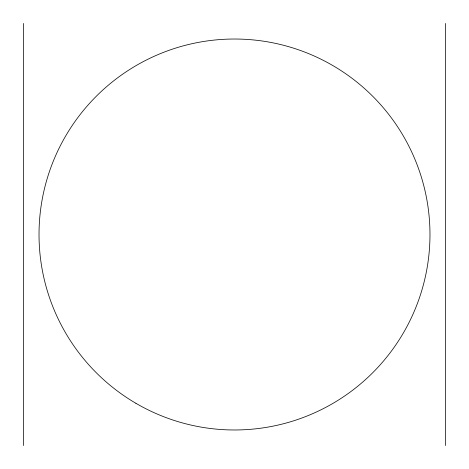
<?xml version="1.0" encoding="UTF-8"?>
<svg xmlns="http://www.w3.org/2000/svg" width="469" height="469" viewBox="0 0 469 469"><rect width="100%" height="100%" fill="white"/><g stroke="black" fill="none" stroke-linecap="round" stroke-linejoin="round"><path stroke-width="0.7" d="M445.55 23.45L445.55 445.55M23.45 23.45L23.45 445.55M135.904 403.293A195.479 195.479 0 0 0 429.973 235.491A195.479 195.479 0 0 0 137.622 64.716A195.479 195.479 0 0 0 135.904 403.293"/></g></svg>
